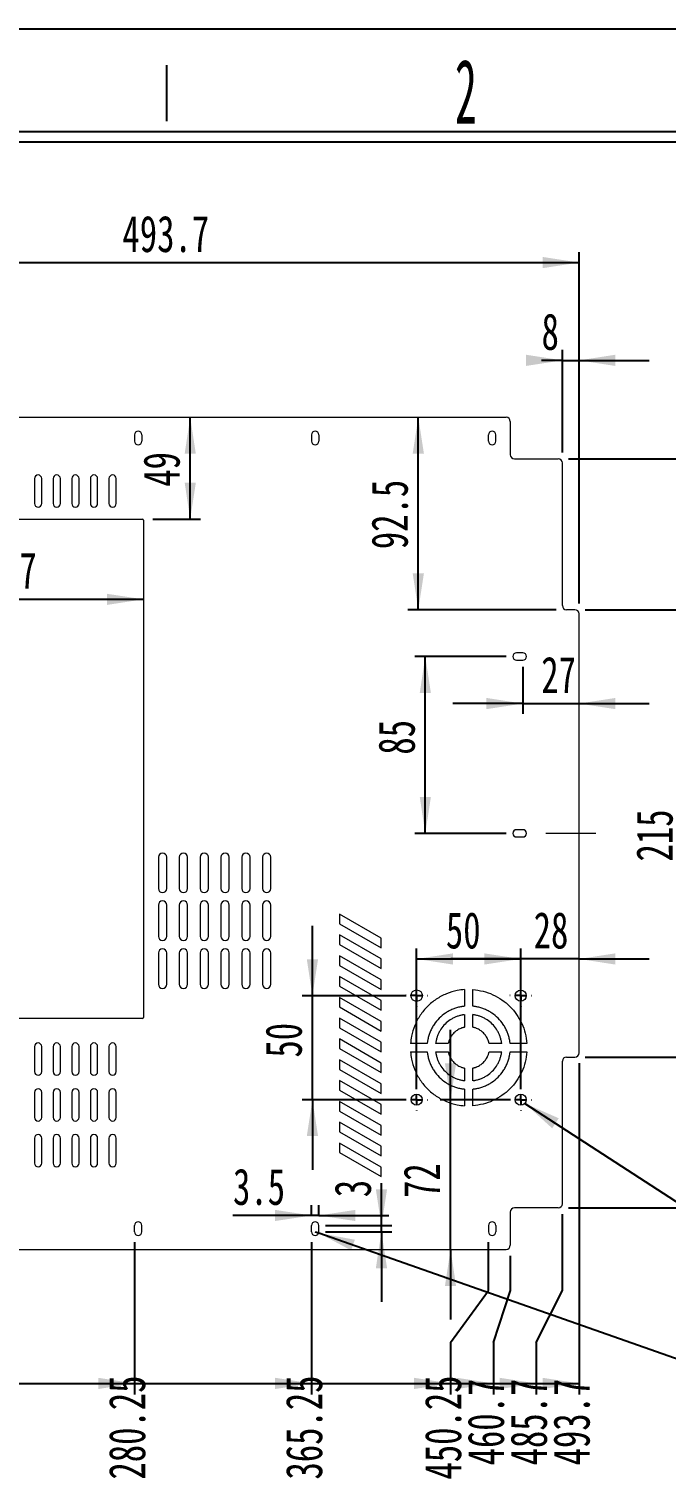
# Model space of a CAD drawing. Header units: millimetres. Extents: x 2 to 295, y 1 to 209.
# Drawn here: x 92.5 to 153.7, y 70.5 to 208.7 of the extents above; entities that cross this region are included whole.
import ezdxf

# ---------------------------------------------------------------- set-up
doc = ezdxf.new("R2010")
doc.units = ezdxf.units.MM
doc.linetypes.add('CENTERX2', pattern=[20.32, 12.7, -2.54, 2.54, -2.54])
doc.layers.add('SLD-0', color=179, linetype='Continuous')
doc.styles.add('SLDTEXTSTYLE1', font='TXT', dxfattribs={"width": 0.469})
doc.styles.add('SLDTEXTSTYLE13', font='TXT', dxfattribs={"width": 0.7})
doc.styles.add('SLDTEXTSTYLE5', font='TXT', dxfattribs={"width": 0.5025})
doc.dimstyles.new('SLDDIMSTYLE1', dxfattribs={"dimtxt": 3.5, "dimasz": 3.5, "dimexe": 0, "dimexo": 0.0625, "dimgap": 0.875, "dimtad": 0, "dimtih": 1, "dimtoh": 1, "dimlfac": 5, "dimrnd": 1e-09, "dimzin": 12, "dimdsep": 46, "dimtxsty": 'SLDTEXTSTYLE1', "dimsah": 1, "dimcen": 0.09, "dimadec": 0, "dimazin": 3, "dimtfac": 1, "dimtofl": 0, "dimtmove": 0, "dimatfit": 3, "dimfxl": 0, "dimfrac": 2, "dimtolj": 1, "dimtzin": 12, "dimarcsym": 0})
doc.dimstyles.new('SLDDIMSTYLE2', dxfattribs={"dimtxt": 3.5, "dimasz": 3.5, "dimexe": 0, "dimexo": 0.0625, "dimgap": 0.875, "dimtad": 2, "dimlfac": 5, "dimrnd": 1e-09, "dimzin": 12, "dimdsep": 46, "dimtxsty": 'SLDTEXTSTYLE1', "dimsah": 1, "dimcen": 0.09, "dimadec": 0, "dimazin": 3, "dimtfac": 1, "dimtofl": 0, "dimtmove": 0, "dimatfit": 3, "dimfxl": 0, "dimfrac": 2, "dimtolj": 1, "dimtzin": 12, "dimarcsym": 0})
doc.dimstyles.new('SLDDIMSTYLE3', dxfattribs={"dimtxt": 3.5, "dimasz": 3.5, "dimexe": 0, "dimexo": 0.0625, "dimgap": 0.875, "dimtad": 2, "dimlfac": 5, "dimrnd": 1e-09, "dimzin": 12, "dimdsep": 46, "dimtxsty": 'SLDTEXTSTYLE1', "dimsah": 1, "dimcen": 0.09, "dimadec": 0, "dimazin": 3, "dimtfac": 1, "dimtmove": 0, "dimatfit": 0, "dimfxl": 0, "dimfrac": 2, "dimtolj": 1, "dimtzin": 12, "dimarcsym": 0})
doc.dimstyles.new('SLDDIMSTYLE5', dxfattribs={"dimtxt": 3.5, "dimasz": 3.5, "dimexe": 0, "dimexo": 0.0625, "dimgap": 0.875, "dimtad": 0, "dimtih": 1, "dimtoh": 1, "dimdec": 1, "dimlfac": 5, "dimrnd": 1e-09, "dimzin": 12, "dimdsep": 46, "dimtxsty": 'SLDTEXTSTYLE1', "dimsah": 1, "dimcen": 0, "dimadec": 0, "dimazin": 3, "dimtfac": 1, "dimtofl": 0, "dimtmove": 0, "dimatfit": 3, "dimfxl": 0, "dimfrac": 2, "dimtolj": 1, "dimtzin": 12, "dimarcsym": 0})
doc.dimstyles.new('SLDDIMSTYLE7', dxfattribs={"dimtxt": 0.18, "dimasz": 3.5, "dimexe": 0, "dimexo": 0.0625, "dimgap": 0, "dimtad": 0, "dimtih": 1, "dimtoh": 1, "dimdec": 0, "dimrnd": 1e-09, "dimzin": 0, "dimdsep": 46, "dimtxsty": 'Standard', "dimsah": 1, "dimcen": 0.09, "dimadec": 0, "dimazin": 0, "dimtfac": 3.5, "dimtdec": 0, "dimtofl": 0, "dimtmove": 0, "dimatfit": 3, "dimfxl": 0, "dimfrac": 2, "dimtolj": 1, "dimtzin": 0, "dimarcsym": 0})

# ---------------------------------------------------------------- blocks, each defined once
blk = doc.blocks.new('_D_7')
at = {"layer": 'SLD-0'}
for p, q in [((102.62, 92.03), (102.62, 77.38)), ((89.11, 78.46), (102.62, 78.46))]:
    blk.add_line(p, q, dxfattribs=at)
blk.add_solid([(102.62, 78.46), (99.12, 79), (99.12, 77.92)], dxfattribs=at)
at = {"layer": 'SLD-0', "insert": (100.14, 69.22), "char_height": 3.5, "attachment_point": 1, "rotation": 90, "style": 'SLDTEXTSTYLE13'}
blk.add_mtext('280.25', dxfattribs=at)
blk = doc.blocks.new('_D_8')
at = {"layer": 'SLD-0'}
for p, q in [((119.62, 92.03), (119.62, 77.38)), ((102.62, 78.46), (119.62, 78.46))]:
    blk.add_line(p, q, dxfattribs=at)
blk.add_solid([(119.62, 78.46), (116.12, 79), (116.12, 77.92)], dxfattribs=at)
at = {"layer": 'SLD-0', "insert": (117.14, 69.22), "char_height": 3.5, "attachment_point": 1, "rotation": 90, "style": 'SLDTEXTSTYLE13'}
blk.add_mtext('365.25', dxfattribs=at)
blk = doc.blocks.new('_D_9')
at = {"layer": 'SLD-0'}
for p, q in [((136.62, 87.38), (136.62, 92.03)), ((132.97, 82.38), (136.62, 87.38)), ((132.97, 82.38), (132.97, 77.38)), ((119.62, 78.46), (132.97, 78.46))]:
    blk.add_line(p, q, dxfattribs=at)
blk.add_solid([(132.97, 78.46), (129.47, 79), (129.47, 77.92)], dxfattribs=at)
at = {"layer": 'SLD-0', "insert": (130.49, 69.22), "char_height": 3.5, "attachment_point": 1, "rotation": 90, "style": 'SLDTEXTSTYLE13'}
blk.add_mtext('450.25', dxfattribs=at)
blk = doc.blocks.new('_D_10')
at = {"layer": 'SLD-0'}
for p, q in [((138.71, 87.38), (138.71, 90.73)), ((137.08, 82.38), (138.71, 87.38)), ((137.08, 82.38), (137.08, 77.38)), ((132.97, 78.46), (137.08, 78.46))]:
    blk.add_line(p, q, dxfattribs=at)
blk.add_solid([(137.08, 78.46), (133.58, 79), (133.58, 77.92)], dxfattribs=at)
at = {"layer": 'SLD-0', "insert": (134.6, 70.58), "char_height": 3.5, "attachment_point": 1, "rotation": 90, "style": 'SLDTEXTSTYLE13'}
blk.add_mtext('460.7', dxfattribs=at)
blk = doc.blocks.new('_D_11')
at = {"layer": 'SLD-0'}
for p, q in [((143.71, 87.38), (143.71, 94.73)), ((141.19, 82.38), (143.71, 87.38)), ((141.19, 82.38), (141.19, 77.38)), ((137.08, 78.46), (141.19, 78.46))]:
    blk.add_line(p, q, dxfattribs=at)
blk.add_solid([(141.19, 78.46), (137.69, 79), (137.69, 77.92)], dxfattribs=at)
at = {"layer": 'SLD-0', "insert": (138.72, 70.58), "char_height": 3.5, "attachment_point": 1, "rotation": 90, "style": 'SLDTEXTSTYLE13'}
blk.add_mtext('485.7', dxfattribs=at)
blk = doc.blocks.new('_D_12')
at = {"layer": 'SLD-0'}
for p, q in [((145.31, 109.23), (145.31, 77.38)), ((141.19, 78.46), (145.31, 78.46))]:
    blk.add_line(p, q, dxfattribs=at)
blk.add_solid([(145.31, 78.46), (141.81, 79), (141.81, 77.92)], dxfattribs=at)
at = {"layer": 'SLD-0', "insert": (142.83, 70.58), "char_height": 3.5, "attachment_point": 1, "rotation": 90, "style": 'SLDTEXTSTYLE13'}
blk.add_mtext('493.7', dxfattribs=at)
blk = doc.blocks.new('_D_18')
at = {"layer": 'SLD-0'}
for p, q in [((129.71, 106.73), (129.71, 120.26)), ((139.71, 106.73), (139.71, 120.26)), ((129.71, 119.26), (139.71, 119.26))]:
    blk.add_line(p, q, dxfattribs=at)
for points in [[(129.71, 119.26), (133.21, 118.72), (133.21, 119.8)], [(139.71, 119.26), (136.21, 119.8), (136.21, 118.72)]]:
    blk.add_solid(points, dxfattribs=at)
at = {"layer": 'SLD-0', "insert": (132.52, 123.77), "char_height": 3.5, "attachment_point": 1, "style": 'SLDTEXTSTYLE13'}
blk.add_mtext('50', dxfattribs=at)
blk = doc.blocks.new('_D_19')
at = {"layer": 'SLD-0'}
for p, q in [((119.7, 115.73), (119.7, 122.46)), ((128.71, 115.73), (118.7, 115.73)), ((119.7, 105.73), (119.7, 115.73)), ((128.71, 105.73), (118.7, 105.73)), ((119.7, 105.73), (119.7, 99))]:
    blk.add_line(p, q, dxfattribs=at)
for points in [[(119.7, 115.73), (120.24, 119.23), (119.16, 119.23)], [(119.7, 105.73), (119.16, 102.23), (120.24, 102.23)]]:
    blk.add_solid(points, dxfattribs=at)
at = {"layer": 'SLD-0', "insert": (115.18, 109.78), "char_height": 3.5, "attachment_point": 1, "rotation": 90, "style": 'SLDTEXTSTYLE13'}
blk.add_mtext('50', dxfattribs=at)
blk = doc.blocks.new('_D_20')
at = {"layer": 'SLD-0'}
for p, q in [((132.97, 105.73), (132.97, 112.46)), ((138.71, 105.73), (131.97, 105.73)), ((132.97, 91.33), (132.97, 105.73)), ((132.97, 91.33), (132.97, 84.6))]:
    blk.add_line(p, q, dxfattribs=at)
for points in [[(132.97, 105.73), (133.5, 109.23), (132.43, 109.23)], [(132.97, 91.33), (132.43, 87.83), (133.5, 87.83)]]:
    blk.add_solid(points, dxfattribs=at)
at = {"layer": 'SLD-0', "insert": (128.45, 96.28), "char_height": 3.5, "attachment_point": 1, "rotation": 90, "style": 'SLDTEXTSTYLE13'}
blk.add_mtext('72', dxfattribs=at)
blk = doc.blocks.new('_D_21')
at = {"layer": 'SLD-0'}
for p, q in [((119.97, 93.03), (120.3, 92.92)), ((120.3, 92.92), (164.58, 77.37)), ((164.58, 77.37), (182.5, 77.37))]:
    blk.add_line(p, q, dxfattribs=at)
blk.add_solid([(120.3, 92.92), (123.42, 91.25), (123.78, 92.27)], dxfattribs=at)
at = {"layer": 'SLD-0', "insert": (166.17, 81.88), "char_height": 3.5, "attachment_point": 1, "style": 'SLDTEXTSTYLE13'}
blk.add_mtext('18-3.5 X 6.5', dxfattribs=at)
blk = doc.blocks.new('_D_22')
at = {"layer": 'SLD-0'}
for p, q in [((145.91, 152.83), (156.31, 152.83)), ((155.31, 109.83), (155.31, 152.83)), ((145.91, 109.83), (156.31, 109.83))]:
    blk.add_line(p, q, dxfattribs=at)
for points in [[(155.31, 152.83), (154.77, 149.33), (155.85, 149.33)], [(155.31, 109.83), (155.85, 113.33), (154.77, 113.33)]]:
    blk.add_solid(points, dxfattribs=at)
at = {"layer": 'SLD-0', "insert": (150.8, 128.63), "char_height": 3.5, "attachment_point": 1, "rotation": 90, "style": 'SLDTEXTSTYLE13'}
blk.add_mtext('215', dxfattribs=at)
blk = doc.blocks.new('_D_23')
at = {"layer": 'SLD-0'}
for p, q in [((129.87, 152.83), (129.87, 171.33)), ((143.11, 152.83), (128.87, 152.83))]:
    blk.add_line(p, q, dxfattribs=at)
for points in [[(129.87, 171.33), (129.33, 167.83), (130.41, 167.83)], [(129.87, 152.83), (130.41, 156.33), (129.33, 156.33)]]:
    blk.add_solid(points, dxfattribs=at)
at = {"layer": 'SLD-0', "insert": (125.36, 158.65), "char_height": 3.5, "attachment_point": 1, "rotation": 90, "style": 'SLDTEXTSTYLE13'}
blk.add_mtext('92.5', dxfattribs=at)
blk = doc.blocks.new('_D_24')
at = {"layer": 'SLD-0'}
for p, q in [((139.71, 117.77), (139.71, 120.26)), ((139.71, 119.26), (132.98, 119.26)), ((145.31, 119.26), (139.71, 119.26)), ((145.31, 119.26), (152.04, 119.26))]:
    blk.add_line(p, q, dxfattribs=at)
for points in [[(139.71, 119.26), (136.21, 119.8), (136.21, 118.72)], [(145.31, 119.26), (148.81, 118.72), (148.81, 119.8)]]:
    blk.add_solid(points, dxfattribs=at)
at = {"layer": 'SLD-0', "insert": (140.95, 123.77), "char_height": 3.5, "attachment_point": 1, "style": 'SLDTEXTSTYLE13'}
blk.add_mtext('28', dxfattribs=at)
blk = doc.blocks.new('_D_26')
at = {"layer": 'SLD-0'}
blk.add_line((76.07, 153.83), (103.47, 153.83), dxfattribs=at)
for points in [[(76.07, 153.83), (79.57, 153.29), (79.57, 154.36)], [(103.47, 153.83), (99.97, 154.36), (99.97, 153.29)]]:
    blk.add_solid(points, dxfattribs=at)
at = {"layer": 'SLD-0', "insert": (88.21, 158.34), "char_height": 3.5, "attachment_point": 1, "style": 'SLDTEXTSTYLE13'}
blk.add_mtext('137', dxfattribs=at)
blk = doc.blocks.new('_D_27')
at = {"layer": 'SLD-0'}
for p, q in [((107.96, 161.53), (107.96, 171.33)), ((104.37, 161.53), (108.96, 161.53))]:
    blk.add_line(p, q, dxfattribs=at)
for points in [[(107.96, 171.33), (107.43, 167.83), (108.5, 167.83)], [(107.96, 161.53), (108.5, 165.03), (107.43, 165.03)]]:
    blk.add_solid(points, dxfattribs=at)
at = {"layer": 'SLD-0', "insert": (103.45, 164.65), "char_height": 3.5, "attachment_point": 1, "rotation": 90, "style": 'SLDTEXTSTYLE13'}
blk.add_mtext('49', dxfattribs=at)
blk = doc.blocks.new('_D_29')
at = {"layer": 'SLD-0'}
for p, q in [((143.71, 167.93), (143.71, 177.8)), ((145.31, 153.43), (145.31, 177.8)), ((143.71, 176.8), (141.71, 176.8)), ((143.71, 176.8), (145.31, 176.8)), ((145.31, 176.8), (152.04, 176.8))]:
    blk.add_line(p, q, dxfattribs=at)
for points in [[(143.71, 176.8), (140.21, 177.34), (140.21, 176.26)], [(145.31, 176.8), (148.81, 176.26), (148.81, 177.34)]]:
    blk.add_solid(points, dxfattribs=at)
at = {"layer": 'SLD-0', "insert": (141.71, 181.31), "char_height": 3.5, "attachment_point": 1, "style": 'SLDTEXTSTYLE13'}
blk.add_mtext('8', dxfattribs=at)
blk = doc.blocks.new('_D_30')
at = {"layer": 'SLD-0'}
for p, q in [((46.57, 167.93), (46.57, 187.2)), ((145.31, 153.43), (145.31, 187.2)), ((46.57, 186.2), (145.31, 186.2))]:
    blk.add_line(p, q, dxfattribs=at)
for points in [[(46.57, 186.2), (50.07, 185.66), (50.07, 186.74)], [(145.31, 186.2), (141.81, 186.74), (141.81, 185.66)]]:
    blk.add_solid(points, dxfattribs=at)
at = {"layer": 'SLD-0', "insert": (101.45, 190.71), "char_height": 3.5, "attachment_point": 1, "style": 'SLDTEXTSTYLE13'}
blk.add_mtext('493.7', dxfattribs=at)
blk = doc.blocks.new('_D_36')
at = {"layer": 'SLD-0'}
for p, q in [((138.31, 148.33), (129.54, 148.33)), ((130.54, 131.33), (130.54, 148.33)), ((138.31, 131.33), (129.54, 131.33))]:
    blk.add_line(p, q, dxfattribs=at)
for points in [[(130.54, 148.33), (130.01, 144.83), (131.08, 144.83)], [(130.54, 131.33), (131.08, 134.83), (130.01, 134.83)]]:
    blk.add_solid(points, dxfattribs=at)
at = {"layer": 'SLD-0', "insert": (126.03, 138.9), "char_height": 3.5, "attachment_point": 1, "rotation": 90, "style": 'SLDTEXTSTYLE13'}
blk.add_mtext('85', dxfattribs=at)
blk = doc.blocks.new('_D_37')
at = {"layer": 'SLD-0'}
for p, q in [((139.91, 147.33), (139.91, 142.81)), ((139.91, 143.81), (133.18, 143.81)), ((139.91, 143.81), (145.31, 143.81)), ((145.31, 143.81), (152.04, 143.81))]:
    blk.add_line(p, q, dxfattribs=at)
for points in [[(139.91, 143.81), (136.41, 144.35), (136.41, 143.27)], [(145.31, 143.81), (148.81, 143.27), (148.81, 144.35)]]:
    blk.add_solid(points, dxfattribs=at)
at = {"layer": 'SLD-0', "insert": (141.68, 148.32), "char_height": 3.5, "attachment_point": 1, "style": 'SLDTEXTSTYLE13'}
blk.add_mtext('27', dxfattribs=at)
blk = doc.blocks.new('_D_38')
at = {"layer": 'SLD-0'}
for p, q in [((126.33, 93.63), (126.33, 97.72)), ((120.97, 93.63), (127.33, 93.63)), ((120.97, 93.03), (127.33, 93.03)), ((126.33, 93.03), (126.33, 93.63)), ((126.33, 93.03), (126.33, 86.3))]:
    blk.add_line(p, q, dxfattribs=at)
for points in [[(126.33, 93.63), (126.87, 97.13), (125.79, 97.13)], [(126.33, 93.03), (125.79, 89.53), (126.87, 89.53)]]:
    blk.add_solid(points, dxfattribs=at)
at = {"layer": 'SLD-0', "insert": (121.82, 96.36), "char_height": 3.5, "attachment_point": 1, "rotation": 90, "style": 'SLDTEXTSTYLE13'}
blk.add_mtext('3', dxfattribs=at)
blk = doc.blocks.new('_D_39')
at = {"layer": 'SLD-0'}
for p, q in [((119.62, 94.63), (119.62, 95.6)), ((120.32, 94.63), (120.32, 95.6)), ((119.62, 94.6), (112.07, 94.6)), ((120.32, 94.6), (119.62, 94.6)), ((120.32, 94.6), (127.05, 94.6))]:
    blk.add_line(p, q, dxfattribs=at)
for points in [[(119.62, 94.6), (116.12, 95.14), (116.12, 94.07)], [(120.32, 94.6), (123.82, 94.07), (123.82, 95.14)]]:
    blk.add_solid(points, dxfattribs=at)
at = {"layer": 'SLD-0', "insert": (112.07, 99.12), "char_height": 3.5, "attachment_point": 1, "style": 'SLDTEXTSTYLE13'}
blk.add_mtext('3.5', dxfattribs=at)
blk = doc.blocks.new('_D_43')
at = {"layer": 'SLD-0'}
for p, q in [((144.31, 167.33), (162.31, 167.33)), ((161.31, 95.33), (161.31, 167.33)), ((144.31, 95.33), (162.31, 95.33))]:
    blk.add_line(p, q, dxfattribs=at)
for points in [[(161.31, 167.33), (160.77, 163.83), (161.85, 163.83)], [(161.31, 95.33), (161.85, 98.83), (160.77, 98.83)]]:
    blk.add_solid(points, dxfattribs=at)
at = {"layer": 'SLD-0', "insert": (156.8, 128.63), "char_height": 3.5, "attachment_point": 1, "rotation": 90, "style": 'SLDTEXTSTYLE13'}
blk.add_mtext('360', dxfattribs=at)
blk = doc.blocks.new('SW_CENTERMARKSYMBOL_0')
at = {"layer": 'SLD-0', "color": 0}
for p, q in [((-1, 0), (-1.04, 0)), ((0, 0), (-0.5, 0)), ((0, 1), (0, 1.04)), ((0, 0), (0, 0.5)), ((0, 0), (0, -0.5)), ((0, 0), (0.5, 0)), ((1, 0), (1.04, 0)), ((0, -1), (0, -1.04))]:
    blk.add_line(p, q, dxfattribs=at)
blk = doc.blocks.new('SW_CENTERMARKSYMBOL_1')
at = {"layer": 'SLD-0', "color": 0}
for p, q in [((-1, 0), (-1.04, 0)), ((0, 0), (-0.5, 0)), ((0, 1), (0, 1.04)), ((0, 0), (0, 0.5)), ((0, 0), (0, -0.5)), ((0, 0), (0.5, 0)), ((1, 0), (1.04, 0)), ((0, -1), (0, -1.04))]:
    blk.add_line(p, q, dxfattribs=at)
blk = doc.blocks.new('SW_CENTERMARKSYMBOL_2')
at = {"layer": 'SLD-0', "color": 0}
for p, q in [((-1, 0), (-1.05, 0)), ((0, 0), (-0.5, 0)), ((0, 1), (0, 1.05)), ((0, 0), (0, 0.5)), ((0, 0), (0, -0.5)), ((0, 0), (0.5, 0)), ((1, 0), (1.05, 0)), ((0, -1), (0, -1.05))]:
    blk.add_line(p, q, dxfattribs=at)
blk = doc.blocks.new('SW_CENTERMARKSYMBOL_3')
at = {"layer": 'SLD-0', "color": 0}
for p, q in [((-1, 0), (-1.04, 0)), ((0, 0), (-0.5, 0)), ((0, 1), (0, 1.04)), ((0, 0), (0, 0.5)), ((0, 0), (0, -0.5)), ((0, 0), (0.5, 0)), ((1, 0), (1.04, 0)), ((0, -1), (0, -1.04))]:
    blk.add_line(p, q, dxfattribs=at)

msp = doc.modelspace()

# ---------------------------------------------------------------- linework, layer by layer
at = {"color": 7, "linetype": 'Continuous', "lineweight": 15}
for p, q in [((83.3285, 171.3337), (138.3085, 171.3337)), ((138.7085, 170.9337), (138.7085, 167.7337)), ((102.6185, 169.6337), (102.6185, 169.0337)), ((103.3185, 169.6337), (103.3185, 169.0337)), ((119.6185, 169.6337), (119.6185, 169.0337)), ((120.3185, 169.6337), (120.3185, 169.0337)), ((136.6185, 169.0337), (136.6185, 169.6337)), ((137.3185, 169.0337), (137.3185, 169.6337)), ((139.1085, 167.3337), (143.3085, 167.3337)), ((143.7085, 153.2337), (143.7085, 166.9337)), ((92.9985, 165.4337), (92.9985, 163.0337)), ((93.6985, 163.0337), (93.6985, 165.4337)), ((94.7885, 165.4337), (94.7885, 163.0337)), ((95.4885, 163.0337), (95.4885, 165.4337)), ((96.5785, 165.4337), (96.5785, 163.0337)), ((97.2785, 163.0337), (97.2785, 165.4337)), ((98.3685, 165.4337), (98.3685, 163.0337)), ((99.0685, 163.0337), (99.0685, 165.4337)), ((100.1585, 165.4337), (100.1585, 163.0337)), ((100.8585, 163.0337), (100.8585, 165.4337)), ((76.1685, 161.5337), (103.3685, 161.5337)), ((103.4685, 161.4337), (103.4685, 113.6337)), ((144.9085, 152.8337), (144.1085, 152.8337)), ((145.3085, 110.2337), (145.3085, 152.4337)), ((139.9085, 148.6837), (139.3085, 148.6837)), ((139.3085, 147.9837), (139.9085, 147.9837)), ((139.9085, 131.6837), (139.3085, 131.6837)), ((139.3085, 130.9837), (139.9085, 130.9837)), ((104.9085, 129.0337), (104.9085, 126.0337)), ((105.7085, 126.0337), (105.7085, 129.0337)), ((106.9085, 129.0337), (106.9085, 126.0337)), ((107.7085, 126.0337), (107.7085, 129.0337)), ((108.9085, 129.0337), (108.9085, 126.0337)), ((109.7085, 126.0337), (109.7085, 129.0337)), ((110.9085, 129.0337), (110.9085, 126.0337)), ((111.7085, 126.0337), (111.7085, 129.0337)), ((112.9085, 129.0337), (112.9085, 126.0337)), ((113.7085, 126.0337), (113.7085, 129.0337)), ((114.9085, 129.0337), (114.9085, 126.0337)), ((115.7085, 126.0337), (115.7085, 129.0337)), ((104.9085, 124.4337), (104.9085, 121.4337)), ((105.7085, 121.4337), (105.7085, 124.4337)), ((106.9085, 124.4337), (106.9085, 121.4337)), ((107.7085, 121.4337), (107.7085, 124.4337)), ((108.9085, 124.4337), (108.9085, 121.4337)), ((109.7085, 121.4337), (109.7085, 124.4337)), ((110.9085, 124.4337), (110.9085, 121.4337)), ((111.7085, 121.4337), (111.7085, 124.4337)), ((112.9085, 124.4337), (112.9085, 121.4337)), ((113.7085, 121.4337), (113.7085, 124.4337)), ((114.9085, 124.4337), (114.9085, 121.4337)), ((115.7085, 121.4337), (115.7085, 124.4337)), ((126.3085, 121.2575), (122.3085, 123.5669)), ((122.3085, 123.5669), (122.3085, 122.6431)), ((122.3085, 122.6431), (126.3085, 120.3337)), ((126.3085, 119.2575), (122.3085, 121.5669)), ((122.3085, 121.5669), (122.3085, 120.6431)), ((122.3085, 120.6431), (126.3085, 118.3337)), ((126.3085, 120.3337), (126.3085, 121.2575)), ((104.9085, 119.8337), (104.9085, 116.8337)), ((105.7085, 116.8337), (105.7085, 119.8337)), ((106.9085, 119.8337), (106.9085, 116.8337)), ((107.7085, 116.8337), (107.7085, 119.8337)), ((108.9085, 119.8337), (108.9085, 116.8337)), ((109.7085, 116.8337), (109.7085, 119.8337)), ((110.9085, 119.8337), (110.9085, 116.8337)), ((111.7085, 116.8337), (111.7085, 119.8337)), ((112.9085, 119.8337), (112.9085, 116.8337)), ((113.7085, 116.8337), (113.7085, 119.8337)), ((114.9085, 119.8337), (114.9085, 116.8337)), ((115.7085, 116.8337), (115.7085, 119.8337)), ((126.3085, 117.2575), (122.3085, 119.5669)), ((122.3085, 119.5669), (122.3085, 118.6431)), ((126.3085, 118.3337), (126.3085, 119.2575)), ((122.3085, 118.6431), (126.3085, 116.3337)), ((126.3085, 115.2575), (122.3085, 117.5669)), ((122.3085, 117.5669), (122.3085, 116.6431)), ((122.3085, 116.6431), (126.3085, 114.3337)), ((126.3085, 116.3337), (126.3085, 117.2575)), ((134.3085, 116.3195), (134.3085, 114.7137)), ((135.1085, 114.7137), (135.1085, 116.3195)), ((126.3085, 113.2575), (122.3085, 115.5669)), ((122.3085, 115.5669), (122.3085, 114.6431)), ((126.3085, 114.3337), (126.3085, 115.2575)), ((103.3685, 113.5337), (76.1685, 113.5337)), ((122.3085, 114.6431), (126.3085, 112.3337)), ((126.3085, 111.2575), (122.3085, 113.5669)), ((122.3085, 113.5669), (122.3085, 112.6431)), ((134.3085, 113.9086), (134.3085, 112.6933)), ((135.1085, 112.6933), (135.1085, 113.9086)), ((122.3085, 112.6431), (126.3085, 110.3337)), ((126.3085, 112.3337), (126.3085, 113.2575)), ((92.9985, 110.8337), (92.9985, 108.4337)), ((93.6985, 108.4337), (93.6985, 110.8337)), ((94.7885, 110.8337), (94.7885, 108.4337)), ((95.4885, 108.4337), (95.4885, 110.8337)), ((96.5785, 110.8337), (96.5785, 108.4337)), ((97.2785, 108.4337), (97.2785, 110.8337)), ((98.3685, 110.8337), (98.3685, 108.4337)), ((99.0685, 108.4337), (99.0685, 110.8337)), ((100.1585, 110.8337), (100.1585, 108.4337)), ((100.8585, 108.4337), (100.8585, 110.8337)), ((126.3085, 109.2575), (122.3085, 111.5669)), ((122.3085, 111.5669), (122.3085, 110.6431)), ((122.3085, 110.6431), (126.3085, 108.3337)), ((126.3085, 110.3337), (126.3085, 111.2575)), ((130.7285, 111.1337), (129.1228, 111.1337)), ((132.7489, 111.1337), (131.5336, 111.1337)), ((137.8834, 111.1337), (136.6681, 111.1337)), ((140.2943, 111.1337), (138.6885, 111.1337)), ((126.3085, 107.2575), (122.3085, 109.5669)), ((122.3085, 109.5669), (122.3085, 108.6431)), ((126.3085, 108.3337), (126.3085, 109.2575)), ((129.1227, 110.3337), (130.7285, 110.3337)), ((131.5336, 110.3337), (132.7489, 110.3337)), ((136.6681, 110.3337), (137.8834, 110.3337)), ((138.6885, 110.3337), (140.2943, 110.3337)), ((143.7085, 95.7337), (143.7085, 109.4337)), ((144.1085, 109.8337), (144.9085, 109.8337)), ((122.3085, 108.6431), (126.3085, 106.3337)), ((134.3085, 108.7741), (134.3085, 107.5588)), ((135.1085, 107.5588), (135.1085, 108.7741)), ((92.9985, 106.4337), (92.9985, 104.0337)), ((93.6985, 104.0337), (93.6985, 106.4337)), ((94.7885, 106.4337), (94.7885, 104.0337)), ((95.4885, 104.0337), (95.4885, 106.4337)), ((96.5785, 106.4337), (96.5785, 104.0337)), ((97.2785, 104.0337), (97.2785, 106.4337)), ((98.3685, 106.4337), (98.3685, 104.0337)), ((99.0685, 104.0337), (99.0685, 106.4337)), ((100.1585, 106.4337), (100.1585, 104.0337)), ((100.8585, 104.0337), (100.8585, 106.4337)), ((126.3085, 105.2575), (122.3085, 107.5669)), ((122.3085, 107.5669), (122.3085, 106.6431)), ((122.3085, 106.6431), (126.3085, 104.3337)), ((126.3085, 106.3337), (126.3085, 107.2575)), ((134.3085, 106.7538), (134.3085, 105.148)), ((135.1085, 105.148), (135.1085, 106.7538)), ((126.3085, 103.2575), (122.3085, 105.5669)), ((122.3085, 105.5669), (122.3085, 104.6431)), ((126.3085, 104.3337), (126.3085, 105.2575)), ((122.3085, 104.6431), (126.3085, 102.3337)), ((126.3085, 101.2575), (122.3085, 103.5669)), ((122.3085, 103.5669), (122.3085, 102.6431)), ((122.3085, 102.6431), (126.3085, 100.3337)), ((126.3085, 102.3337), (126.3085, 103.2575)), ((92.9985, 102.0337), (92.9985, 99.6337)), ((93.6985, 99.6337), (93.6985, 102.0337)), ((94.7885, 102.0337), (94.7885, 99.6337)), ((95.4885, 99.6337), (95.4885, 102.0337)), ((96.5785, 102.0337), (96.5785, 99.6337)), ((97.2785, 99.6337), (97.2785, 102.0337)), ((98.3685, 102.0337), (98.3685, 99.6337)), ((99.0685, 99.6337), (99.0685, 102.0337)), ((100.1585, 102.0337), (100.1585, 99.6337)), ((100.8585, 99.6337), (100.8585, 102.0337)), ((126.3085, 99.2575), (122.3085, 101.5669)), ((122.3085, 101.5669), (122.3085, 100.6431)), ((126.3085, 100.3337), (126.3085, 101.2575)), ((122.3085, 100.6431), (126.3085, 98.3337)), ((126.3085, 98.3337), (126.3085, 99.2575)), ((138.7085, 94.9337), (138.7085, 91.7337)), ((143.3085, 95.3337), (139.1085, 95.3337)), ((102.6185, 93.0337), (102.6185, 93.6337)), ((103.3185, 93.0337), (103.3185, 93.6337)), ((119.6185, 93.0337), (119.6185, 93.6337)), ((120.3185, 93.0337), (120.3185, 93.6337)), ((136.6185, 93.6337), (136.6185, 93.0337)), ((137.3185, 93.6337), (137.3185, 93.0337)), ((83.3285, 91.3337), (138.3085, 91.3337))]:
    msp.add_line(p, q, dxfattribs=at)
for centre, radius in [((129.7085, 115.7337), 0.55), ((139.7085, 115.7337), 0.5354), ((129.7085, 105.7337), 0.5354), ((139.7085, 105.7337), 0.5354)]:
    msp.add_circle(centre, radius, dxfattribs=at)
for centre, radius, start, end in [((102.9685, 169.6337), 0.35, 0, 180), ((119.9685, 169.6337), 0.35, 0, 180), ((136.9685, 169.6337), 0.35, 0, 180), ((138.3085, 170.9337), 0.4, 0, 90), ((102.9685, 169.0337), 0.35, 180, 0), ((119.9685, 169.0337), 0.35, 180, 0), ((136.9685, 169.0337), 0.35, 180, 0), ((139.1085, 167.7337), 0.4, 180, 270), ((143.3085, 166.9337), 0.4, 0, 90), ((93.3485, 165.4337), 0.35, 0, 180), ((95.1385, 165.4337), 0.35, 0, 180), ((96.9285, 165.4337), 0.35, 0, 180), ((98.7185, 165.4337), 0.35, 0, 180), ((100.5085, 165.4337), 0.35, 0, 180), ((93.3485, 163.0337), 0.35, 180, 0), ((95.1385, 163.0337), 0.35, 180, 0), ((96.9285, 163.0337), 0.35, 180, 0), ((98.7185, 163.0337), 0.35, 180, 0), ((100.5085, 163.0337), 0.35, 180, 0), ((103.3685, 161.4337), 0.1, 0, 90), ((144.1085, 153.2337), 0.4, 180, 270), ((144.9085, 152.4337), 0.4, 0, 90), ((139.3085, 148.3337), 0.35, 90, 270), ((139.9085, 148.3337), 0.35, 270, 90), ((139.3085, 131.3337), 0.35, 90, 270), ((139.9085, 131.3337), 0.35, 270, 90), ((105.3085, 129.0337), 0.4, 0, 180), ((107.3085, 129.0337), 0.4, 0, 180), ((109.3085, 129.0337), 0.4, 0, 180), ((111.3085, 129.0337), 0.4, 0, 180), ((113.3085, 129.0337), 0.4, 0, 180), ((115.3085, 129.0337), 0.4, 0, 180), ((105.3085, 126.0337), 0.4, 180, 0), ((107.3085, 126.0337), 0.4, 180, 0), ((109.3085, 126.0337), 0.4, 180, 0), ((111.3085, 126.0337), 0.4, 180, 0), ((113.3085, 126.0337), 0.4, 180, 0), ((115.3085, 126.0337), 0.4, 180, 0), ((105.3085, 124.4337), 0.4, 0, 180), ((107.3085, 124.4337), 0.4, 0, 180), ((109.3085, 124.4337), 0.4, 0, 180), ((111.3085, 124.4337), 0.4, 0, 180), ((113.3085, 124.4337), 0.4, 0, 180), ((115.3085, 124.4337), 0.4, 0, 180), ((105.3085, 121.4337), 0.4, 180, 0), ((105.3085, 119.8337), 0.4, 0, 180), ((107.3085, 121.4337), 0.4, 180, 0), ((107.3085, 119.8337), 0.4, 0, 180), ((109.3085, 121.4337), 0.4, 180, 0), ((109.3085, 119.8337), 0.4, 0, 180), ((111.3085, 121.4337), 0.4, 180, 0), ((111.3085, 119.8337), 0.4, 0, 180), ((113.3085, 121.4337), 0.4, 180, 0), ((113.3085, 119.8337), 0.4, 0, 180), ((115.3085, 121.4337), 0.4, 180, 0), ((115.3085, 119.8337), 0.4, 0, 180), ((105.3085, 116.8337), 0.4, 180, 0), ((107.3085, 116.8337), 0.4, 180, 0), ((109.3085, 116.8337), 0.4, 180, 0), ((111.3085, 116.8337), 0.4, 180, 0), ((113.3085, 116.8337), 0.4, 180, 0), ((115.3085, 116.8337), 0.4, 180, 0), ((103.3685, 113.6337), 0.1, 270, 0), ((93.3485, 110.8337), 0.35, 0, 180), ((95.1385, 110.8337), 0.35, 0, 180), ((96.9285, 110.8337), 0.35, 0, 180), ((98.7185, 110.8337), 0.35, 0, 180), ((100.5085, 110.8337), 0.35, 0, 180), ((144.1085, 109.4337), 0.4, 90, 180), ((144.9085, 110.2337), 0.4, 270, 0), ((93.3485, 108.4337), 0.35, 180, 0), ((95.1385, 108.4337), 0.35, 180, 0), ((96.9285, 108.4337), 0.35, 180, 0), ((98.7185, 108.4337), 0.35, 180, 0), ((100.5085, 108.4337), 0.35, 180, 0), ((93.3485, 106.4337), 0.35, 0, 180), ((95.1385, 106.4337), 0.35, 0, 180), ((96.9285, 106.4337), 0.35, 0, 180), ((98.7185, 106.4337), 0.35, 0, 180), ((100.5085, 106.4337), 0.35, 0, 180), ((93.3485, 104.0337), 0.35, 180, 0), ((95.1385, 104.0337), 0.35, 180, 0), ((96.9285, 104.0337), 0.35, 180, 0), ((98.7185, 104.0337), 0.35, 180, 0), ((100.5085, 104.0337), 0.35, 180, 0), ((93.3485, 102.0337), 0.35, 0, 180), ((95.1385, 102.0337), 0.35, 0, 180), ((96.9285, 102.0337), 0.35, 0, 180), ((98.7185, 102.0337), 0.35, 0, 180), ((100.5085, 102.0337), 0.35, 0, 180), ((93.3485, 99.6337), 0.35, 180, 0), ((95.1385, 99.6337), 0.35, 180, 0), ((96.9285, 99.6337), 0.35, 180, 0), ((98.7185, 99.6337), 0.35, 180, 0), ((100.5085, 99.6337), 0.35, 180, 0), ((143.3085, 95.7337), 0.4, 270, 0), ((102.9685, 93.6337), 0.35, 0, 180), ((119.9685, 93.6337), 0.35, 0, 180), ((136.9685, 93.6337), 0.35, 0, 180), ((139.1085, 94.9337), 0.4, 90, 180), ((102.9685, 93.0337), 0.35, 180, 0), ((119.9685, 93.0337), 0.35, 180, 0), ((136.9685, 93.0337), 0.35, 180, 0), ((138.3085, 91.7337), 0.4, 270, 0)]:
    msp.add_arc(centre, radius, start, end, dxfattribs=at)
for points, knots in [([(134.3085, 116.3194), (134.076, 116.3027), (133.4806, 116.2226), (132.5517, 115.9408), (131.5773, 115.42), (130.7232, 114.7191), (130.0223, 113.865), (129.5014, 112.8906), (129.2196, 111.9616), (129.1395, 111.3662), (129.1228, 111.1337)], [0.261377888, 0.261377888, 0.261377888, 0.261377888, 0.28125, 0.3125, 0.34375, 0.375, 0.40625, 0.4375, 0.46875, 0.488622109, 0.488622109, 0.488622109, 0.488622109]), ([(135.1085, 116.3194), (135.4396, 116.2784), (136.1017, 116.1965), (137.0473, 115.8525), (137.9195, 115.3587), (138.6892, 114.7144), (139.3335, 113.9447), (139.8273, 113.0725), (140.1713, 112.127), (140.2532, 111.4648), (140.2942, 111.1337)], [0, 0, 0, 0, 0.12499952, 0.24999934, 0.37499958, 0.4999998, 0.62500027, 0.75000041, 0.87500011, 1, 1, 1, 1]), ([(134.3085, 114.7137), (134.283, 114.711), (134.2321, 114.7056), (134.1559, 114.6956), (134.0798, 114.6843), (134.0038, 114.6714), (133.8248, 114.6376), (133.5455, 114.5677), (133.1754, 114.4352), (132.8198, 114.2672), (132.3706, 113.9978), (131.8618, 113.5805), (131.4445, 113.0716), (131.1751, 112.6224), (131.0071, 112.2669), (130.8745, 111.8968), (130.8005, 111.6008), (130.7617, 111.3879), (130.7425, 111.2611), (130.7332, 111.1762), (130.7285, 111.1337)], [0, 0, 0, 0, 0.01402258, 0.0280517, 0.04209257, 0.05615038, 0.07023032, 0.14187759, 0.21354501, 0.28519228, 0.35685971, 0.50000094, 0.64314217, 0.71478944, 0.78645687, 0.85810414, 0.92977156, 0.95322062, 0.97662207, 1, 1, 1, 1]), ([(138.6885, 111.1337), (138.6858, 111.1592), (138.6804, 111.2101), (138.6704, 111.2864), (138.6591, 111.3624), (138.6462, 111.4384), (138.6124, 111.6174), (138.5425, 111.8968), (138.4099, 112.2669), (138.2419, 112.6224), (137.9726, 113.0716), (137.5552, 113.5805), (137.0464, 113.9978), (136.5972, 114.2671), (136.2417, 114.4351), (135.8716, 114.5677), (135.5756, 114.6418), (135.3627, 114.6805), (135.2359, 114.6997), (135.1509, 114.7091), (135.1085, 114.7137)], [0, 0, 0, 0, 0.01402335, 0.02805285, 0.04209371, 0.05615112, 0.07023028, 0.14187755, 0.21354498, 0.28519225, 0.35685968, 0.50000092, 0.64314215, 0.71478943, 0.78645686, 0.85810413, 0.92977156, 0.95322062, 0.97662207, 1, 1, 1, 1]), ([(134.3085, 113.9087), (134.2835, 113.9053), (134.2335, 113.8987), (134.1587, 113.8864), (134.0061, 113.858), (133.7781, 113.8009), (133.482, 113.6949), (133.1976, 113.5605), (132.8382, 113.345), (132.4311, 113.0111), (132.0973, 112.604), (131.8818, 112.2447), (131.7474, 111.9603), (131.6413, 111.6642), (131.5814, 111.4238), (131.5489, 111.2463), (131.5387, 111.1712), (131.5336, 111.1337)], [0, 0, 0, 0, 0.01791896, 0.03586109, 0.05383639, 0.12821407, 0.20261787, 0.27699555, 0.35139934, 0.50000074, 0.64860213, 0.72297982, 0.79738361, 0.87176129, 0.94616509, 0.97311086, 1, 1, 1, 1]), ([(137.8834, 111.1337), (137.8801, 111.1587), (137.8734, 111.2088), (137.8612, 111.2835), (137.8328, 111.4361), (137.7757, 111.6642), (137.6697, 111.9602), (137.5352, 112.2447), (137.3198, 112.604), (136.9859, 113.0111), (136.5788, 113.345), (136.2195, 113.5605), (135.9351, 113.6948), (135.639, 113.801), (135.3986, 113.8609), (135.2211, 113.8933), (135.146, 113.9035), (135.1085, 113.9087)], [0, 0, 0, 0, 0.01791971, 0.03586182, 0.05383635, 0.12821404, 0.20261784, 0.27699552, 0.35139932, 0.50000072, 0.64860212, 0.72297981, 0.7973836, 0.87176129, 0.94616508, 0.97311086, 1, 1, 1, 1]), ([(134.3085, 112.6933), (134.2877, 112.6889), (134.2461, 112.68), (134.1843, 112.6642), (134.1231, 112.6465), (134.0625, 112.6269), (134.0024, 112.6053), (133.902, 112.5656), (133.7642, 112.5005), (133.5956, 112.3993), (133.4377, 112.2823), (133.2921, 112.1502), (133.16, 112.0046), (133.0429, 111.8467), (132.9418, 111.6781), (132.8676, 111.5211), (132.8145, 111.3802), (132.7767, 111.2583), (132.7582, 111.1753), (132.7489, 111.1337)], [0, 0, 0, 0, 0.02733709, 0.05462561, 0.08189341, 0.10916838, 0.13647842, 0.1638513, 0.24786746, 0.33193089, 0.41594704, 0.50001047, 0.58402663, 0.66809005, 0.75210621, 0.83616964, 0.89080572, 0.94534148, 1, 1, 1, 1]), ([(136.6681, 111.1337), (136.6637, 111.1545), (136.6548, 111.1961), (136.6389, 111.2579), (136.6213, 111.3191), (136.6017, 111.3798), (136.5801, 111.4398), (136.5403, 111.5402), (136.4752, 111.6781), (136.3741, 111.8466), (136.2571, 112.0046), (136.125, 112.1502), (135.9794, 112.2823), (135.8214, 112.3993), (135.6529, 112.5004), (135.4958, 112.5747), (135.355, 112.6277), (135.233, 112.6655), (135.15, 112.684), (135.1085, 112.6933)], [0, 0, 0, 0, 0.02733709, 0.05462561, 0.08189341, 0.10916838, 0.13647842, 0.1638513, 0.24786746, 0.33193089, 0.41594704, 0.50001047, 0.58402663, 0.66809005, 0.75210621, 0.83616964, 0.89080572, 0.94534148, 1, 1, 1, 1]), ([(129.1228, 110.3337), (129.1395, 110.1013), (129.2196, 109.5059), (129.5014, 108.5769), (130.0223, 107.6025), (130.7232, 106.7484), (131.5773, 106.0475), (132.5517, 105.5267), (133.4806, 105.2448), (134.076, 105.1647), (134.3085, 105.1481)], [0.511377888, 0.511377888, 0.511377888, 0.511377888, 0.53125, 0.5625, 0.59375, 0.625, 0.65625, 0.6875, 0.71875, 0.738622109, 0.738622109, 0.738622109, 0.738622109]), ([(130.7285, 110.3337), (130.7312, 110.3083), (130.7366, 110.2573), (130.7466, 110.1811), (130.758, 110.105), (130.7708, 110.0291), (130.8046, 109.85), (130.8745, 109.5707), (131.0071, 109.2006), (131.1751, 108.8451), (131.4444, 108.3959), (131.8618, 107.887), (132.3706, 107.4697), (132.8198, 107.2003), (133.1753, 107.0323), (133.5454, 106.8997), (133.8414, 106.8257), (134.0543, 106.7869), (134.1811, 106.7677), (134.2661, 106.7584), (134.3085, 106.7537)], [0, 0, 0, 0, 0.01402258, 0.0280517, 0.04209257, 0.05615038, 0.07023032, 0.14187759, 0.21354501, 0.28519228, 0.35685971, 0.50000094, 0.64314217, 0.71478944, 0.78645687, 0.85810414, 0.92977156, 0.95322062, 0.97662207, 1, 1, 1, 1]), ([(131.5336, 110.3337), (131.5369, 110.3087), (131.5436, 110.2587), (131.5558, 110.1839), (131.5842, 110.0314), (131.6413, 109.8033), (131.7473, 109.5072), (131.8818, 109.2228), (132.0972, 108.8634), (132.4311, 108.4563), (132.8382, 108.1225), (133.1975, 107.907), (133.4819, 107.7726), (133.778, 107.6665), (134.0184, 107.6066), (134.1959, 107.5742), (134.271, 107.5639), (134.3085, 107.5588)], [0, 0, 0, 0, 0.01791896, 0.03586109, 0.05383639, 0.12821407, 0.20261787, 0.27699555, 0.35139934, 0.50000074, 0.64860213, 0.72297982, 0.79738361, 0.87176129, 0.94616509, 0.97311086, 1, 1, 1, 1]), ([(132.7489, 110.3337), (132.7534, 110.3129), (132.7622, 110.2713), (132.7781, 110.2095), (132.7957, 110.1483), (132.8153, 110.0877), (132.8369, 110.0276), (132.8767, 109.9272), (132.9418, 109.7894), (133.0429, 109.6208), (133.1599, 109.4629), (133.292, 109.3173), (133.4376, 109.1852), (133.5956, 109.0682), (133.7642, 108.967), (133.9212, 108.8928), (134.062, 108.8397), (134.184, 108.8019), (134.267, 108.7834), (134.3085, 108.7741)], [0, 0, 0, 0, 0.02733709, 0.05462561, 0.08189341, 0.10916838, 0.13647842, 0.1638513, 0.24786746, 0.33193089, 0.41594704, 0.50001047, 0.58402663, 0.66809005, 0.75210621, 0.83616964, 0.89080572, 0.94534148, 1, 1, 1, 1]), ([(140.2942, 110.3337), (140.2532, 110.0027), (140.1713, 109.3405), (139.8273, 108.395), (139.3335, 107.5227), (138.6892, 106.753), (137.9195, 106.1088), (137.0473, 105.6149), (136.1017, 105.2709), (135.4396, 105.189), (135.1085, 105.1481)], [0, 0, 0, 0, 0.12499971, 0.24999958, 0.37499972, 0.50000019, 0.62500042, 0.75000065, 0.87500048, 1, 1, 1, 1]), ([(135.1085, 108.7741), (135.1293, 108.7786), (135.1709, 108.7875), (135.2327, 108.8033), (135.2939, 108.8209), (135.3545, 108.8406), (135.4146, 108.8621), (135.515, 108.9019), (135.6528, 108.967), (135.8214, 109.0681), (135.9793, 109.1852), (136.1249, 109.3172), (136.257, 109.4629), (136.3741, 109.6208), (136.4752, 109.7894), (136.5495, 109.9464), (136.6025, 110.0872), (136.6403, 110.2092), (136.6588, 110.2922), (136.6681, 110.3337)], [0, 0, 0, 0, 0.02733709, 0.05462561, 0.08189341, 0.10916838, 0.13647842, 0.1638513, 0.24786746, 0.33193089, 0.41594704, 0.50001047, 0.58402663, 0.66809005, 0.75210621, 0.83616964, 0.89080572, 0.94534148, 1, 1, 1, 1]), ([(135.1085, 107.5588), (135.1335, 107.5621), (135.1835, 107.5688), (135.2583, 107.581), (135.4109, 107.6095), (135.6389, 107.6665), (135.935, 107.7726), (136.2194, 107.907), (136.5788, 108.1225), (136.9859, 108.4563), (137.3197, 108.8634), (137.5352, 109.2228), (137.6696, 109.5072), (137.7758, 109.8033), (137.8357, 110.0436), (137.8681, 110.2212), (137.8783, 110.2962), (137.8834, 110.3337)], [0, 0, 0, 0, 0.01791896, 0.03586109, 0.05383639, 0.12821407, 0.20261786, 0.27699554, 0.35139933, 0.50000072, 0.64860211, 0.72297979, 0.79738358, 0.87176126, 0.94616505, 0.9731117, 1, 1, 1, 1]), ([(135.1085, 106.7537), (135.134, 106.7564), (135.1849, 106.7618), (135.2611, 106.7718), (135.3372, 106.7832), (135.4132, 106.796), (135.5922, 106.8299), (135.8715, 106.8997), (136.2416, 107.0323), (136.5972, 107.2003), (137.0464, 107.4697), (137.5552, 107.887), (137.9725, 108.3958), (138.2419, 108.845), (138.4099, 109.2005), (138.5425, 109.5707), (138.6166, 109.8666), (138.6553, 110.0795), (138.6745, 110.2064), (138.6838, 110.2913), (138.6885, 110.3337)], [0, 0, 0, 0, 0.01402258, 0.0280517, 0.04209256, 0.05615038, 0.07023031, 0.14187758, 0.213545, 0.28519227, 0.35685969, 0.50000092, 0.64314214, 0.71478941, 0.78645683, 0.8581041, 0.92977152, 0.95322168, 0.97662314, 1, 1, 1, 1])]:
    msp.add_open_spline(points, degree=3, knots=knots, dxfattribs=at)
at = {"layer": 'SLD-0'}
for p, q in [((1.5907, 208.6737), (295.1066, 208.6737)), ((12.6748, 197.811), (289.1814, 197.811))]:
    msp.add_line(p, q, dxfattribs=at)
at = {"layer": 'SLD-0', "color": 6, "linetype": 'Continuous'}
for p, q in [((105.701, 199.786), (105.701, 205.1695)), ((11.6873, 198.7985), (290.1689, 198.7985))]:
    msp.add_line(p, q, dxfattribs=at)
at = {"layer": 'SLD-0', "linetype": 'CENTERX2', "lineweight": 0}
msp.add_line((146.9085, 131.3337), (142.1085, 131.3337), dxfattribs=at)

# ---------------------------------------------------------------- block references
at = {"layer": 'SLD-0'}
for name, p in [('SW_CENTERMARKSYMBOL_2', (129.7085, 115.7337)), ('SW_CENTERMARKSYMBOL_3', (139.7085, 115.7337)), ('SW_CENTERMARKSYMBOL_1', (129.7085, 105.7337)), ('SW_CENTERMARKSYMBOL_0', (139.7085, 105.7337))]:
    msp.add_blockref(name, p, dxfattribs=at)

# ---------------------------------------------------------------- texts
at = {"layer": 'SLD-0', "insert": (133.3881, 205.7276), "char_height": 6.172, "attachment_point": 1, "style": 'SLDTEXTSTYLE5'}
msp.add_mtext('2', dxfattribs=at)

# ---------------------------------------------------------------- dimensions: what is measured, and where the dimension line sits
at = {"layer": 'SLD-0'}
for base, p1, p2, dimstyle, picture, middle in [((145.3085, 186.1972), (46.5685, 166.9337), (145.3085, 152.4337), 'SLDDIMSTYLE2', '_D_30', (104.8569, 186.1972)), ((145.3085, 176.7985), (143.7085, 166.9337), (145.3085, 152.4337), 'SLDDIMSTYLE3', '_D_29', (142.3924, 176.7985)), ((103.4685, 153.8257), (76.0685, 161.4337), (103.4685, 161.4337), 'SLDDIMSTYLE2', '_D_26', (90.2563, 153.8257)), ((145.3085, 143.8101), (139.9085, 148.3337), (145.3085, 152.4337), 'SLDDIMSTYLE3', '_D_37', (143.0441, 143.8101)), ((139.7085, 119.261), (129.7085, 105.7337), (139.7085, 105.7337), 'SLDDIMSTYLE2', '_D_18', (133.8783, 119.261)), ((139.7085, 119.261), (145.3085, 110.2337), (139.7085, 116.7691), 'SLDDIMSTYLE3', '_D_24', (142.311, 119.261)), ((119.6185, 94.6039), (120.3185, 93.6337), (119.6185, 93.6337), 'SLDDIMSTYLE3', '_D_39', (114.1106, 94.6039))]:
    dim = msp.add_linear_dim(base=base, p1=p1, p2=p2, dimstyle=dimstyle, dxfattribs=at)
    dim.commit()
    dim.dimension.update_dxf_attribs({"geometry": picture, "text_midpoint": middle, "dimtype": 160})
for base, p1, p2, dimstyle, picture, middle in [((107.9645, 171.3337), (103.3685, 161.5337), (83.3285, 171.3337), 'SLDDIMSTYLE2', '_D_27', (107.9645, 166.0093)), ((129.872, 171.3337), (144.1085, 152.8337), (138.3085, 171.3337), 'SLDDIMSTYLE2', '_D_23', (129.872, 161.3751)), ((161.3085, 167.3337), (143.3085, 95.3337), (143.3085, 167.3337), 'SLDDIMSTYLE2', '_D_43', (161.3085, 130.668)), ((155.3085, 152.8337), (144.9085, 109.8337), (144.9085, 152.8337), 'SLDDIMSTYLE2', '_D_22', (155.3085, 130.668)), ((130.5449, 148.3337), (139.3085, 131.3337), (139.3085, 148.3337), 'SLDDIMSTYLE3', '_D_36', (130.5449, 140.2595)), ((119.6967, 115.7337), (129.7085, 105.7337), (129.7085, 115.7337), 'SLDDIMSTYLE3', '_D_19', (119.6967, 111.1415)), ((132.9655, 105.7337), (138.3085, 91.3337), (139.7085, 105.7337), 'SLDDIMSTYLE3', '_D_20', (132.9655, 97.6416)), ((126.3318, 93.6337), (119.9685, 93.0337), (119.9685, 93.6337), 'SLDDIMSTYLE3', '_D_38', (126.3318, 97.0392))]:
    dim = msp.add_linear_dim(base=base, p1=p1, p2=p2, angle=90, dimstyle=dimstyle, dxfattribs=at)
    dim.commit()
    dim.dimension.update_dxf_attribs({"geometry": picture, "text_midpoint": middle, "dimtype": 160})
for feature_location, offset, picture, middle in [((145.3085, 110.2337), (0, -32.852), '_D_12', (145.3085, 73.979)), ((102.6185, 93.0337), (0, -15.652), '_D_7', (102.6185, 73.2984)), ((119.6185, 93.0337), (0, -15.652), '_D_8', (119.6185, 73.2984)), ((136.6185, 93.0337), (-3.653, -15.652), '_D_9', (132.9655, 73.2984)), ((138.7085, 91.7337), (-1.6287, -14.352), '_D_10', (137.0798, 73.979)), ((143.7085, 95.7337), (-2.5143, -18.352), '_D_11', (141.1942, 73.979))]:
    dim = msp.add_ordinate_dim(feature_location=feature_location, offset=offset, dtype=1, origin=(46.5685, 95.7337), dimstyle='SLDDIMSTYLE1', dxfattribs=at)
    dim.commit()
    dim.dimension.update_dxf_attribs({"geometry": picture, "text_midpoint": middle})
dim = msp.add_radius_dim(center=(119.9685034, 93.0337279), mpoint=(120.2987516, 92.9178136), text='18-<> X 6.5\\P', dimstyle='SLDDIMSTYLE5', override={"dimpost": '<>'}, dxfattribs=at)
dim.commit()
dim.dimension.update_dxf_attribs({"geometry": '_D_21', "text_midpoint": (174.3356594, 79.4079374), "dimtype": 164})

# ---------------------------------------------------------------- leaders
msp.add_leader([(140.1051, 105.3741), (160.5337, 92.1135)], dimstyle='SLDDIMSTYLE7', dxfattribs=at)

doc.saveas('drawing.dxf')
